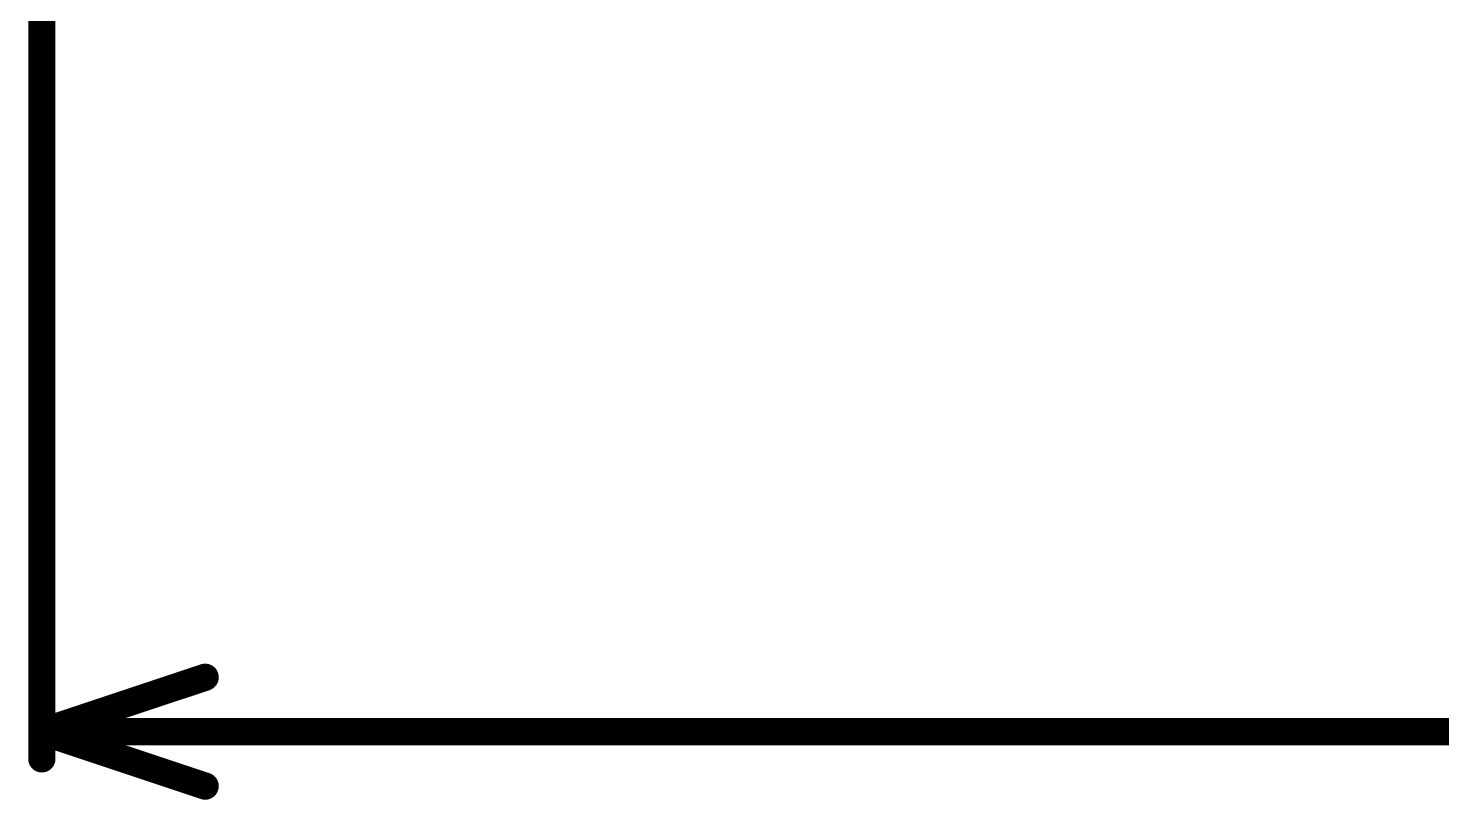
# Model space of a CAD drawing. Header units: inches. Extents: x -18 to 217, y -14 to 159.
# Drawn here: x -6.97 to 6.22, y -13.92 to -6.72 of the extents above; entities that cross this region are included whole.
import ezdxf

# ---------------------------------------------------------------- set-up
doc = ezdxf.new("R2010")
doc.units = ezdxf.units.IN
doc.layers.add('Dimension', color=6, linetype='Continuous')

msp = doc.modelspace()

# ---------------------------------------------------------------- linework, layer by layer
at = {"layer": 'Dimension', "const_width": 0.254}
for points in [[(-6.839, -13.538), (-6.839, -1.768)], [(-6.839, -13.284), (-5.315, -12.776)], [(-6.839, -13.284), (-5.315, -13.792)], [(-6.839, -13.284), (29.897, -13.284)]]:
    msp.add_lwpolyline(points, dxfattribs=at)
at = {"layer": 'Dimension', "const_width": 0.127}
for points in [[(-5.379, -12.776, 1), (-5.252, -12.776, 1)], [(-6.903, -13.284, 1), (-6.776, -13.284, 1)], [(-6.903, -13.284, 1), (-6.776, -13.284, 1)], [(-6.903, -13.284, 1), (-6.776, -13.284, 1)], [(-6.903, -13.538, 1), (-6.776, -13.538, 1)], [(-5.379, -13.792, 1), (-5.252, -13.792, 1)]]:
    msp.add_lwpolyline(points, format="xyb", close=True, dxfattribs=at)

doc.saveas('drawing.dxf')
